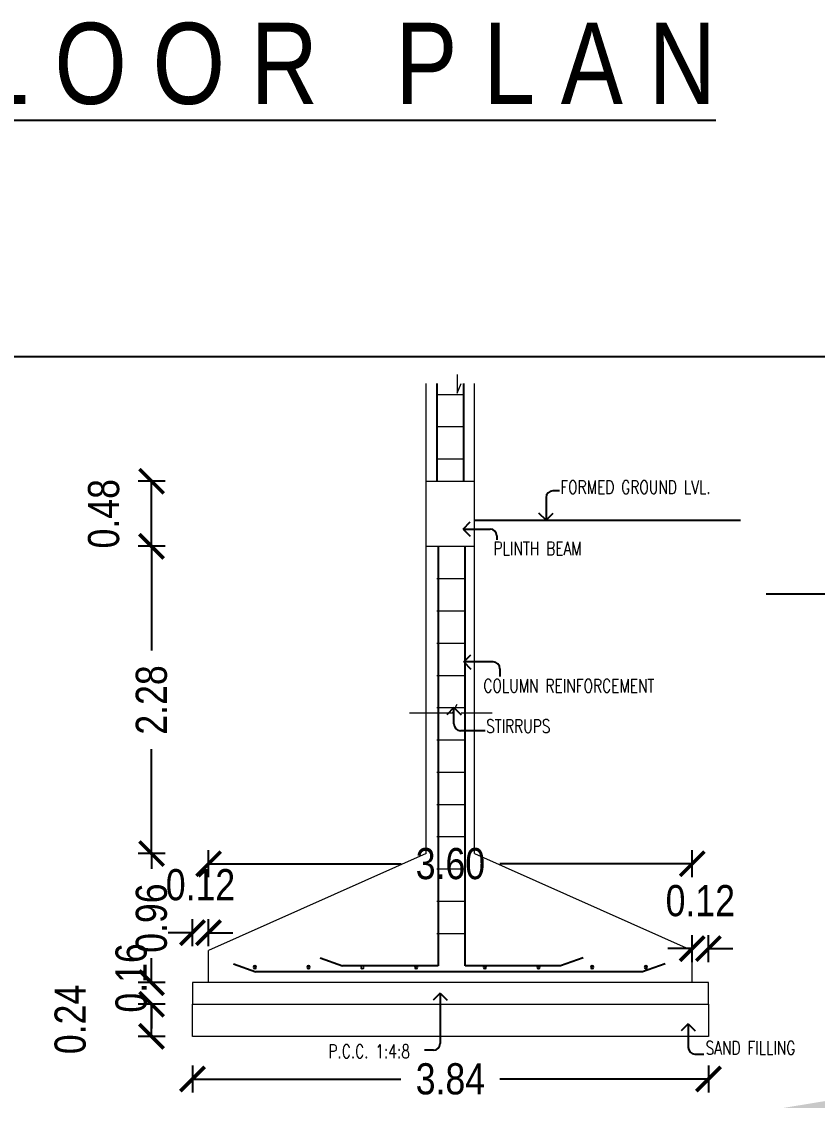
# Model space of a CAD drawing. Header units: metres. Extents: x 144 to 1259, y -1474 to -210.
# Drawn here: x 1202.45 to 1208.33, y -1192.31 to -1184.34 of the extents above; entities that cross this region are included whole.
import ezdxf

# ---------------------------------------------------------------- set-up
doc = ezdxf.new("R2010")
doc.units = ezdxf.units.M
doc.layers.add('DIM', color=8, linetype='Continuous')
doc.layers.add('wall', color=2, linetype='Continuous')
doc.layers.add('TEXT', color=4, linetype='Continuous', lineweight=18)
doc.layers.add('WIN', color=12, linetype='Continuous', lineweight=18)
doc.styles.add('ATT', font='swissck.ttf', dxfattribs={"height": 12})
doc.styles.add('ROMANS', font='romans.shx')
doc.styles.add('RS1', font='romans.shx', dxfattribs={"width": 0.75})
doc.styles.add('STYLE1', font='swissck.ttf', dxfattribs={"height": 0.23})
doc.dimstyles.new('DIM-25', dxfattribs={"dimscale": 0.25, "dimtxt": 200, "dimasz": 100, "dimexe": 25, "dimexo": 25, "dimgap": 35, "dimtad": 1, "dimdec": 0, "dimrnd": 5, "dimzin": 0, "dimdsep": 46, "dimtxsty": 'RS1', "dimblk": 'ARCHTICK', "dimcen": 100, "dimdle": 25, "dimclrd": 8, "dimclre": 8, "dimclrt": 4, "dimadec": 0, "dimazin": 0, "dimtfac": 0.5, "dimtdec": 0, "dimtmove": 1, "dimatfit": 0, "dimfxl": 0, "dimfrac": 1, "dimtolj": 1, "dimtzin": 0, "dimarcsym": 0})
doc.dimstyles.get("Standard").update_dxf_attribs({"dimtxt": 0.23, "dimasz": 0.18, "dimexe": 0.1, "dimexo": 0, "dimgap": 0.09, "dimtad": 0, "dimzin": 0, "dimdsep": 46, "dimtxsty": 'STYLE1', "dimblk": 'ARCHTICK', "dimcen": 0.09, "dimadec": 0, "dimazin": 0, "dimtfac": 1, "dimtofl": 0, "dimtmove": 2, "dimatfit": 3, "dimfxl": 0, "dimtolj": 1, "dimtzin": 0, "dimarcsym": 0})

# ---------------------------------------------------------------- blocks, each defined once
blk = doc.blocks.new('_ArchTick')
at = {"color": 0, "const_width": 0.15}
blk.add_lwpolyline([(-0.5, -0.5), (0.5, 0.5)], dxfattribs=at)
blk = doc.blocks.new('*D354')
at = {"color": 0, "lineweight": -2}
for p, q in [((1203.506256690791, -1187.732094870294), (1203.306256690791, -1187.732094870294)), ((1203.406256690791, -1188.213626909862), (1203.406256690791, -1187.732094870294)), ((1203.506256690791, -1188.213626909862), (1203.306256690791, -1188.213626909862))]:
    blk.add_line(p, q, dxfattribs=at)
at = {"layer": 'Defpoints', "color": 0}
for p in [(1203.406256690791, -1187.732094870294), (1205.437081014642, -1187.732094870294), (1205.437081014642, -1188.213626909862)]:
    blk.add_point(p, dxfattribs=at)
at = {"color": 0, "lineweight": -2, "xscale": 0.18, "yscale": 0.18, "zscale": 0.18}
for p, rotation in [((1203.406256690791, -1187.732094870294), 90), ((1203.406256690791, -1188.213626909862), 270)]:
    blk.add_blockref('_ArchTick', p, dxfattribs=dict(at, rotation=rotation))
at = {"color": 0, "insert": (1203.053195002479, -1187.972860890078), "char_height": 0.23, "attachment_point": 5, "rotation": 90, "style": 'STYLE1'}
blk.add_mtext('\\A1;0.48', dxfattribs=at)
blk = doc.blocks.new('*D355')
at = {"color": 0, "lineweight": -2}
for p, q in [((1203.506256690791, -1188.213626909862), (1203.306256690791, -1188.213626909862)), ((1203.406256690791, -1188.213626909862), (1203.406256690791, -1188.984389815259)), ((1203.406256690791, -1190.484613759617), (1203.406256690791, -1189.71385085422)), ((1203.506256690791, -1190.484613759617), (1203.306256690791, -1190.484613759617))]:
    blk.add_line(p, q, dxfattribs=at)
at = {"layer": 'Defpoints', "color": 0}
for p in [(1203.406256690791, -1188.213626909862), (1205.437081014642, -1188.213626909862), (1205.437081014642, -1190.484613759617)]:
    blk.add_point(p, dxfattribs=at)
at = {"color": 0, "lineweight": -2, "xscale": 0.18, "yscale": 0.18, "zscale": 0.18}
for p, rotation in [((1203.406256690791, -1188.213626909862), 90), ((1203.406256690791, -1190.484613759617), 270)]:
    blk.add_blockref('_ArchTick', p, dxfattribs=dict(at, rotation=rotation))
at = {"color": 0, "insert": (1203.406256690791, -1189.349120334739), "char_height": 0.23, "attachment_point": 5, "rotation": 90, "style": 'STYLE1'}
blk.add_mtext('\\A1;2.28', dxfattribs=at)
blk = doc.blocks.new('*D356')
at = {"color": 0, "lineweight": -2}
for p, q in [((1203.506256690791, -1190.484613759617), (1203.306256690791, -1190.484613759617)), ((1203.406256690791, -1190.484613759617), (1203.406256690791, -1190.596882351979)), ((1203.406256690791, -1191.438313282002), (1203.406256690791, -1191.326044689641)), ((1203.506256690791, -1191.438313282002), (1203.306256690791, -1191.438313282002))]:
    blk.add_line(p, q, dxfattribs=at)
at = {"layer": 'Defpoints', "color": 0}
for p in [(1203.406256690791, -1190.484613759617), (1205.437081014642, -1190.484613759617), (1203.708500630319, -1191.438313282002)]:
    blk.add_point(p, dxfattribs=at)
at = {"color": 0, "lineweight": -2, "xscale": 0.18, "yscale": 0.18, "zscale": 0.18}
for p, rotation in [((1203.406256690791, -1190.484613759617), 90), ((1203.406256690791, -1191.438313282002), 270)]:
    blk.add_blockref('_ArchTick', p, dxfattribs=dict(at, rotation=rotation))
at = {"color": 0, "insert": (1203.406256690791, -1190.961463520809), "char_height": 0.23, "attachment_point": 5, "rotation": 90, "style": 'STYLE1'}
blk.add_mtext('\\A1;0.96', dxfattribs=at)
blk = doc.blocks.new('*D357')
at = {"color": 0, "lineweight": -2}
for p, q in [((1203.406256690791, -1191.438313282002), (1203.406256690791, -1191.258313282003)), ((1203.506256690791, -1191.438313282002), (1203.306256690791, -1191.438313282002)), ((1203.506256690791, -1191.5972632024), (1203.306256690791, -1191.5972632024)), ((1203.406256690791, -1191.5972632024), (1203.406256690791, -1191.7772632024))]:
    blk.add_line(p, q, dxfattribs=at)
at = {"layer": 'Defpoints', "color": 0}
for p in [(1203.406256690791, -1191.438313282002), (1203.708500630319, -1191.438313282002), (1203.708500630319, -1191.5972632024)]:
    blk.add_point(p, dxfattribs=at)
at = {"color": 0, "lineweight": -2, "xscale": 0.18, "yscale": 0.18, "zscale": 0.18}
for p, rotation in [((1203.406256690791, -1191.438313282002), 270), ((1203.406256690791, -1191.5972632024), 90)]:
    blk.add_blockref('_ArchTick', p, dxfattribs=dict(at, rotation=rotation))
at = {"color": 0, "insert": (1203.256099100573, -1191.40350251933), "char_height": 0.23, "attachment_point": 5, "rotation": 90, "style": 'STYLE1'}
blk.add_mtext('\\A1;0.16', dxfattribs=at)
blk = doc.blocks.new('*D358')
at = {"color": 0, "lineweight": -2}
for p, q in [((1203.827713070617, -1190.659906533104), (1203.827713070617, -1190.459906533104)), ((1207.404086279561, -1190.659906533104), (1207.404086279561, -1190.459906533104)), ((1203.827713070617, -1190.559906533104), (1205.251318506258, -1190.559906533104)), ((1207.404086279561, -1190.559906533104), (1205.98048084392, -1190.559906533104))]:
    blk.add_line(p, q, dxfattribs=at)
at = {"layer": 'Defpoints', "color": 0}
for p in [(1207.404086279561, -1190.559906533104), (1203.827713070617, -1191.199888401406), (1207.404086279561, -1191.438313282002)]:
    blk.add_point(p, dxfattribs=at)
at = {"color": 0, "lineweight": -2, "xscale": 0.18, "yscale": 0.18, "zscale": 0.18, "rotation": 180}
blk.add_blockref('_ArchTick', (1203.827713070617, -1190.559906533104), dxfattribs=at)
at = {"color": 0, "lineweight": -2, "xscale": 0.18, "yscale": 0.18, "zscale": 0.18}
blk.add_blockref('_ArchTick', (1207.404086279561, -1190.559906533104), dxfattribs=at)
at = {"color": 0, "insert": (1205.615899675089, -1190.559906533104), "char_height": 0.23, "attachment_point": 5, "style": 'STYLE1'}
blk.add_mtext('\\A1;3.60', dxfattribs=at)
blk = doc.blocks.new('*D359')
at = {"color": 0, "lineweight": -2}
for p, q in [((1203.708500630319, -1191.16916337979), (1203.708500630319, -1190.96916337979)), ((1203.827713070617, -1191.16916337979), (1203.827713070617, -1190.96916337979)), ((1203.708500630319, -1191.06916337979), (1203.528500630319, -1191.06916337979)), ((1203.827713070617, -1191.06916337979), (1204.007713070617, -1191.06916337979))]:
    blk.add_line(p, q, dxfattribs=at)
at = {"layer": 'Defpoints', "color": 0}
for p in [(1203.708500630319, -1191.06916337979), (1203.708500630319, -1191.438313282002), (1203.827713070617, -1191.438313282002)]:
    blk.add_point(p, dxfattribs=at)
at = {"color": 0, "lineweight": -2, "xscale": 0.18, "yscale": 0.18, "zscale": 0.18}
blk.add_blockref('_ArchTick', (1203.708500630319, -1191.06916337979), dxfattribs=at)
at = {"color": 0, "lineweight": -2, "xscale": 0.18, "yscale": 0.18, "zscale": 0.18, "rotation": 180}
blk.add_blockref('_ArchTick', (1203.827713070617, -1191.06916337979), dxfattribs=at)
at = {"color": 0, "insert": (1203.768106850468, -1190.715952340829), "char_height": 0.23, "attachment_point": 5, "style": 'STYLE1'}
blk.add_mtext('\\A1;0.12', dxfattribs=at)
blk = doc.blocks.new('*D360')
at = {"color": 0, "lineweight": -2}
for p, q in [((1207.404086279561, -1191.286927821536), (1207.404086279561, -1191.086927821537)), ((1207.523298719859, -1191.286927821536), (1207.523298719859, -1191.086927821537)), ((1207.404086279561, -1191.186927821536), (1207.224086279561, -1191.186927821536)), ((1207.523298719859, -1191.186927821536), (1207.703298719859, -1191.186927821536))]:
    blk.add_line(p, q, dxfattribs=at)
at = {"layer": 'Defpoints', "color": 0}
for p in [(1207.523298719859, -1191.186927821536), (1207.404086279561, -1191.438313282002), (1207.523298719859, -1191.438313282002)]:
    blk.add_point(p, dxfattribs=at)
at = {"color": 0, "lineweight": -2, "xscale": 0.18, "yscale": 0.18, "zscale": 0.18}
blk.add_blockref('_ArchTick', (1207.404086279561, -1191.186927821536), dxfattribs=at)
at = {"color": 0, "lineweight": -2, "xscale": 0.18, "yscale": 0.18, "zscale": 0.18, "rotation": 180}
blk.add_blockref('_ArchTick', (1207.523298719859, -1191.186927821536), dxfattribs=at)
at = {"color": 0, "insert": (1207.46369249971, -1190.833716782575), "char_height": 0.23, "attachment_point": 5, "style": 'STYLE1'}
blk.add_mtext('\\A1;0.12', dxfattribs=at)
blk = doc.blocks.new('*D361')
at = {"color": 0, "lineweight": -2}
for p, q in [((1203.708500630319, -1192.050785636428), (1203.708500630319, -1192.250785636428)), ((1207.523298719859, -1192.050785636428), (1207.523298719859, -1192.250785636428)), ((1203.708500630319, -1192.150785636428), (1205.249974350414, -1192.150785636428)), ((1207.523298719859, -1192.150785636428), (1205.981824999764, -1192.150785636428))]:
    blk.add_line(p, q, dxfattribs=at)
at = {"layer": 'Defpoints', "color": 0}
for p in [(1203.708500630319, -1191.835688082996), (1207.523298719859, -1191.835688082996), (1207.523298719859, -1192.150785636428)]:
    blk.add_point(p, dxfattribs=at)
at = {"color": 0, "lineweight": -2, "xscale": 0.18, "yscale": 0.18, "zscale": 0.18, "rotation": 180}
blk.add_blockref('_ArchTick', (1203.708500630319, -1192.150785636428), dxfattribs=at)
at = {"color": 0, "lineweight": -2, "xscale": 0.18, "yscale": 0.18, "zscale": 0.18}
blk.add_blockref('_ArchTick', (1207.523298719859, -1192.150785636428), dxfattribs=at)
at = {"color": 0, "insert": (1205.615899675089, -1192.150785636428), "char_height": 0.23, "attachment_point": 5, "style": 'STYLE1'}
blk.add_mtext('\\A1;3.84', dxfattribs=at)
blk = doc.blocks.new('*D362')
at = {"color": 0, "lineweight": -2}
for p, q in [((1203.506256690791, -1191.5972632024), (1203.306256690791, -1191.5972632024)), ((1203.406256690791, -1191.835688082996), (1203.406256690791, -1191.5972632024)), ((1203.506256690791, -1191.835688082996), (1203.306256690791, -1191.835688082996))]:
    blk.add_line(p, q, dxfattribs=at)
at = {"layer": 'Defpoints', "color": 0}
for p in [(1203.406256690791, -1191.5972632024), (1203.708500630319, -1191.5972632024), (1203.708500630319, -1191.835688082996)]:
    blk.add_point(p, dxfattribs=at)
at = {"color": 0, "lineweight": -2, "xscale": 0.18, "yscale": 0.18, "zscale": 0.18}
for p, rotation in [((1203.406256690791, -1191.5972632024), 90), ((1203.406256690791, -1191.835688082996), 270)]:
    blk.add_blockref('_ArchTick', p, dxfattribs=dict(at, rotation=rotation))
at = {"color": 0, "insert": (1202.805838326543, -1191.710495345087), "char_height": 0.23, "attachment_point": 5, "rotation": 90, "style": 'STYLE1'}
blk.add_mtext('\\A1;0.24', dxfattribs=at)

msp = doc.modelspace()

# ---------------------------------------------------------------- linework, layer by layer
msp.add_lwpolyline([(1236.084916649403, -1198.498883290678), (1166.227264242333, -1198.498883290678), (1166.227264242333, -1186.8114525803), (1236.084916649403, -1186.8114525803)], close=True)
at = {"layer": 'DIM', "color": 7}
for p, q in [((1206.421469368886, -1187.803472479007), (1206.372929537989, -1187.803472479007)), ((1206.323257687865, -1187.853144329132), (1206.323257687865, -1188.020889993456)), ((1205.70927958317, -1188.086420203419), (1205.909354485129, -1188.086420203419)), ((1205.959026335253, -1188.136092053543), (1205.959026335253, -1188.166740472545)), ((1205.93205369305, -1189.068287683801), (1205.715243375338, -1189.068287683801)), ((1205.981725543175, -1189.117959533925), (1205.981725543175, -1189.175400499843)), ((1205.641679884524, -1189.52653823233), (1205.641679884524, -1189.405751312844)), ((1205.873587582887, -1189.576210082455), (1205.691351734649, -1189.576210082455)), ((1205.539905955993, -1191.515421578558), (1205.539905955993, -1191.888157768087)), ((1207.373715149905, -1191.741929518462), (1207.373715149905, -1191.916788407775)), ((1205.490234105868, -1191.937829618212), (1205.424837052595, -1191.937829618212)), ((1207.423387000029, -1191.966460257899), (1207.488784053302, -1191.966460257899))]:
    msp.add_line(p, q, dxfattribs=at)
for centre, start, end in [((1206.372929537989, -1187.853144329132), 90, 180), ((1205.909354485129, -1188.136092053543), 0, 90), ((1205.93205369305, -1189.117959533925), 0, 90), ((1205.691351734649, -1189.52653823233), 180, 270), ((1205.490234105868, -1191.888157768087), 270, 0), ((1207.423387000029, -1191.916788407775), 180, 270)]:
    msp.add_arc(centre, 0.0496718501242245, start, end, dxfattribs=at)
at = {"layer": 'wall', "color": 7}
for p, q in [((1205.51655597484, -1187.009244818717), (1205.51655597484, -1187.732094870294)), ((1205.715243375338, -1187.732094870294), (1205.715243375338, -1187.009244818717)), ((1206.323257687865, -1188.020889993456), (1206.270572734779, -1187.96820504037)), ((1206.323257687865, -1188.020889993456), (1206.37594264095, -1187.96820504037)), ((1205.70927958317, -1188.086420203419), (1205.761964536256, -1188.033735250333)), ((1205.794718335536, -1188.020889993456), (1207.7604551388, -1188.020889993456)), ((1205.70927958317, -1188.086420203419), (1205.761964536256, -1188.139105156504)), ((1205.525430860427, -1188.213626909862), (1205.525430860427, -1191.314717239398)), ((1205.724118260923, -1191.314717239398), (1205.724118260923, -1188.213626909862)), ((1209.555189129909, -1188.568098508738), (1207.949861653496, -1188.568098508738)), ((1205.715243375338, -1189.068287683801), (1205.767928328423, -1189.015602730715)), ((1205.715243375338, -1189.068287683801), (1205.767928328423, -1189.120972636886)), ((1205.641679884524, -1189.405751312844), (1205.588994931439, -1189.458436265929)), ((1205.641679884524, -1189.405751312844), (1205.69436483761, -1189.458436265929)), ((1204.011241902323, -1191.298341912108), (1204.177454421919, -1191.358838321804)), ((1204.653007564189, -1191.254220829703), (1204.819220083785, -1191.314717239398)), ((1205.525430860427, -1191.314717239398), (1204.819220083785, -1191.314717239398)), ((1206.430329037566, -1191.314717239398), (1205.724118260923, -1191.314717239398)), ((1206.596541557162, -1191.254220829703), (1206.430329037566, -1191.314717239398)), ((1207.202967426661, -1191.298341912108), (1207.036754907065, -1191.358838321804)), ((1207.036754907065, -1191.358838321804), (1204.177454421919, -1191.358838321804)), ((1205.539905955992, -1191.515421578558), (1205.487221002907, -1191.568106531644)), ((1205.539905955992, -1191.515421578558), (1205.592590909077, -1191.568106531644)), ((1207.373715149905, -1191.741929518462), (1207.321030196819, -1191.794614471547)), ((1207.373715149905, -1191.741929518462), (1207.42640010299, -1191.794614471547))]:
    msp.add_line(p, q, dxfattribs=at)
for centre, start, end in [((1204.169927717929, -1191.324635273868), 0, 180), ((1204.169927717929, -1191.324635273868), 180, 0), ((1204.567302518922, -1191.324635273868), 0, 180), ((1204.567302518922, -1191.324635273868), 180, 0), ((1204.964677319916, -1191.324635273868), 0, 180), ((1204.964677319916, -1191.324635273868), 180, 0), ((1205.36205212091, -1191.324635273868), 0, 180), ((1205.36205212091, -1191.324635273868), 180, 0), ((1205.869747229267, -1191.324635273868), 0, 180), ((1205.869747229267, -1191.324635273868), 180, 0), ((1206.267122030261, -1191.324635273868), 0, 180), ((1206.267122030261, -1191.324635273868), 180, 0), ((1206.664496831255, -1191.324635273868), 0, 180), ((1206.664496831255, -1191.324635273868), 180, 0), ((1207.061871632249, -1191.324635273868), 0, 180), ((1207.061871632249, -1191.324635273868), 180, 0)]:
    msp.add_arc(centre, 0.0099343700248449, start, end, dxfattribs=at)
at = {"layer": 'WIN', "color": 7}
for p, q in [((1205.437081014642, -1190.484613759618), (1205.437081014642, -1187.009244818717)), ((1205.666679197888, -1186.944532134812), (1205.666679197888, -1187.081147800833)), ((1205.666679197888, -1187.081147800833), (1205.695419979071, -1187.009244818717)), ((1205.794718335536, -1190.484613759618), (1205.794718335536, -1187.009244818717)), ((1205.51655597484, -1187.090795349239), (1205.715243375338, -1187.090795349239)), ((1205.51655597484, -1187.329220229835), (1205.715243375338, -1187.329220229835)), ((1205.51655597484, -1187.567645110432), (1205.715243375338, -1187.567645110432)), ((1205.437081014642, -1187.732094870294), (1205.715243375338, -1187.732094870294)), ((1205.715243375338, -1187.732094870294), (1205.794718335536, -1187.732094870294)), ((1205.437081014642, -1188.213626909862), (1205.794718335536, -1188.213626909862)), ((1205.51655597484, -1188.452051790458), (1205.715243375338, -1188.452051790458)), ((1205.51655597484, -1188.690476671053), (1205.715243375338, -1188.690476671053)), ((1205.51655597484, -1188.928901551651), (1205.715243375338, -1188.928901551651)), ((1205.51655597484, -1189.167326432247), (1205.715243375338, -1189.167326432247)), ((1205.51655597484, -1189.405751312844), (1205.715243375338, -1189.405751312844)), ((1205.630753221408, -1189.444445480252), (1205.666679197888, -1189.379732796348)), ((1205.314604628389, -1189.444445480252), (1205.630753221408, -1189.444445480252)), ((1205.695419979071, -1189.444445480252), (1205.92534622854, -1189.444445480252)), ((1205.51655597484, -1189.64417619344), (1205.715243375338, -1189.64417619344)), ((1205.51655597484, -1189.882601074036), (1205.715243375338, -1189.882601074036)), ((1205.51655597484, -1190.121025954632), (1205.715243375338, -1190.121025954632)), ((1205.51655597484, -1190.359450835228), (1205.715243375338, -1190.359450835228)), ((1205.437081014642, -1190.484613759618), (1203.827713070617, -1191.199888401406)), ((1205.794718335536, -1190.484613759618), (1207.404086279561, -1191.199888401406)), ((1205.51655597484, -1190.597875715825), (1205.715243375338, -1190.597875715825)), ((1205.51655597484, -1190.836300596421), (1205.715243375338, -1190.836300596421)), ((1205.51655597484, -1191.074725477017), (1205.715243375338, -1191.074725477017)), ((1203.827713070617, -1191.438313282002), (1203.827713070617, -1191.199888401406)), ((1207.404086279561, -1191.438313282002), (1207.404086279561, -1191.199888401406)), ((1203.708500630318, -1191.438313282002), (1203.708500630318, -1191.5972632024)), ((1207.523298719859, -1191.438313282002), (1203.708500630318, -1191.438313282002)), ((1207.523298719859, -1191.5972632024), (1207.523298719859, -1191.438313282002)), ((1203.708500630318, -1191.835688082996), (1203.708500630318, -1191.5972632024)), ((1203.708500630318, -1191.5972632024), (1207.523298719859, -1191.5972632024)), ((1203.708500630318, -1191.5972632024), (1207.523298719859, -1191.5972632024)), ((1207.523298719859, -1191.5972632024), (1207.523298719859, -1191.835688082996)), ((1207.523298719859, -1191.835688082996), (1203.708500630318, -1191.835688082996))]:
    msp.add_line(p, q, dxfattribs=at)

# ---------------------------------------------------------------- texts
at = {"style": 'ATT'}
msp.add_text('%%UT H I R D   F L O O R   P L A N', height=0.6, dxfattribs=at).set_placement((1198.067324775617, -1184.944227426141))
at = {"layer": 'TEXT', "color": 7, "style": 'ROMANS', "width": 0.75}
for s, p in [('FORMED GROUND LVL.', (1206.4284451292, -1187.826112754867)), ('PLINTH BEAM', (1205.934671727628, -1188.278633579175)), ('COLUMN REINFORCEMENT', (1205.859285313088, -1189.293943580109)), ('STIRRUPS', (1205.879854867544, -1189.592085288028)), ('SAND FILLING', (1207.502208758699, -1191.970299375525)), ('P.C.C. 1:4:8', (1204.713334340649, -1191.995421555373))]:
    msp.add_text(s, height=0.0993437002484491, dxfattribs=at).set_placement(p)

# ---------------------------------------------------------------- dimensions: what is measured, and where the dimension line sits
at = {"color": 7}
for base, p1, p2, text, picture, middle in [((1203.406256690791, -1187.732094870294), (1205.437081014642, -1188.213626909862), (1205.437081014642, -1187.732094870294), '0.48', '*D354', (1203.053195002479, -1187.972860890078)), ((1203.406256690791, -1188.213626909862), (1205.437081014642, -1190.484613759617), (1205.437081014642, -1188.213626909862), '2.28', '*D355', (1203.406256690791, -1189.349120334739))]:
    dim = msp.add_linear_dim(base=base, p1=p1, p2=p2, angle=90, text=text, dimstyle='Standard', dxfattribs=at)
    dim.commit()
    dim.dimension.update_dxf_attribs({"geometry": picture, "text_midpoint": middle})
for base, p1, p2, text, picture, middle in [((1203.406256690791, -1190.484613759617), (1203.708500630319, -1191.438313282002), (1205.437081014642, -1190.484613759617), '0.96', '*D356', (1203.406256690791, -1190.961463520809)), ((1203.406256690791, -1191.438313282002), (1203.708500630319, -1191.5972632024), (1203.708500630319, -1191.438313282002), '0.16', '*D357', (1203.256099100573, -1191.40350251933)), ((1203.406256690791, -1191.5972632024), (1203.708500630319, -1191.835688082996), (1203.708500630319, -1191.5972632024), '0.24', '*D362', (1202.805838326543, -1191.710495345087))]:
    dim = msp.add_linear_dim(base=base, p1=p1, p2=p2, angle=90, text=text, dimstyle='Standard', dxfattribs=at)
    dim.commit()
    dim.dimension.update_dxf_attribs({"geometry": picture, "text_midpoint": middle, "dimtype": 160})
for base, p1, p2, text, picture, middle in [((1207.404086279561, -1190.559906533104), (1203.827713070617, -1191.199888401406), (1207.404086279561, -1191.438313282002), '3.60', '*D358', (1205.615899675089, -1190.559906533104)), ((1203.708500630319, -1191.06916337979), (1203.827713070617, -1191.438313282002), (1203.708500630319, -1191.438313282002), '0.12', '*D359', (1203.768106850468, -1190.715952340829)), ((1207.523298719859, -1191.186927821536), (1207.404086279561, -1191.438313282002), (1207.523298719859, -1191.438313282002), '0.12', '*D360', (1207.46369249971, -1190.833716782575)), ((1207.523298719859, -1192.150785636428), (1203.708500630319, -1191.835688082996), (1207.523298719859, -1191.835688082996), '3.84', '*D361', (1205.615899675089, -1192.150785636428))]:
    dim = msp.add_linear_dim(base=base, p1=p1, p2=p2, text=text, dimstyle='Standard', dxfattribs=at)
    dim.commit()
    dim.dimension.update_dxf_attribs({"geometry": picture, "text_midpoint": middle})

# ---------------------------------------------------------------- leaders
at = {"layer": 'wall', "color": 7, "ltscale": 15}
msp.add_leader([(1185.291972491221, -1196.10443968803), (1185.956265925457, -1196.104604445233)], dimstyle='DIM-25', dxfattribs=at)

doc.saveas('drawing.dxf')
